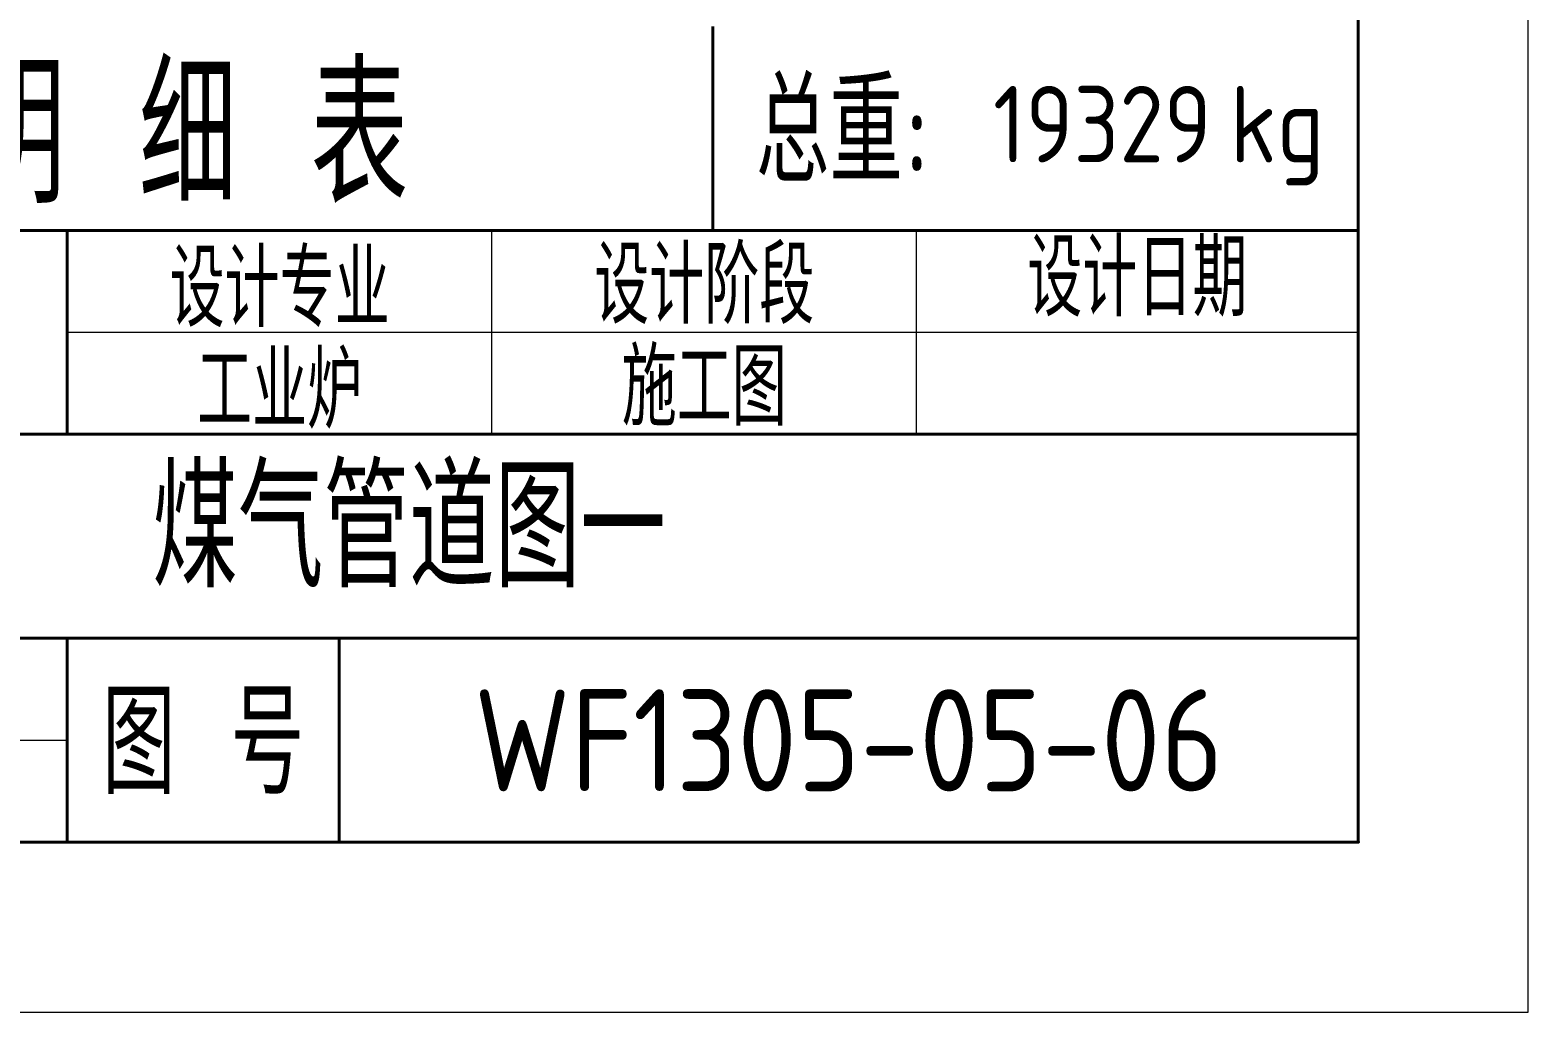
# Model space of a CAD drawing. Header units: millimetres. Extents: x 188205 to 604756, y -401673 to 15123.
# Drawn here: x 391641 to 397374, y -273753 to -269997 of the extents above; entities that cross this region are included whole.
import ezdxf
from ezdxf.enums import TextEntityAlignment as Align

# ---------------------------------------------------------------- set-up
doc = ezdxf.new("R2010")
doc.units = ezdxf.units.MM
doc.header["$LTSCALE"] = 500
for name, color, linetype, lineweight in [('SHI', 7, 'Continuous', 40), ('WEN', 3, 'Continuous', 20), ('XI', 2, 'Continuous', 20)]:
    doc.layers.add(name, color=color, linetype=linetype, lineweight=lineweight)
doc.styles.add('GB', font='gbenor.shx', dxfattribs={"bigfont": 'gbcbig.shx'})

msp = doc.modelspace()

# ---------------------------------------------------------------- linework, layer by layer
at = {"layer": 'SHI'}
for p, q in [((394253.636, -270763.291), (394253.636, -269983.291)), ((385023.636, -270763.291), (396723.636, -270763.291)), ((385023.636, -270763.291), (396723.636, -270763.291)), ((385023.636, -270763.291), (396723.636, -270763.291)), ((385023.636, -270763.291), (396723.636, -270763.291)), ((391783.636, -271543.291), (391783.636, -270763.291)), ((385023.636, -271543.291), (396723.636, -271543.291)), ((388923.636, -272323.291), (396723.636, -272323.291)), ((391783.636, -273103.291), (391783.636, -272323.291)), ((392823.636, -272323.291), (392823.636, -273103.291))]:
    msp.add_line(p, q, dxfattribs=at)
msp.add_lwpolyline([(344333.636, -273103.291), (396723.636, -273103.291), (396723.636, -235793.291), (344333.636, -235793.291)], close=True, dxfattribs=at)
msp.add_point((396723.636, -273103.291), dxfattribs=at)
at = {"layer": 'XI'}
for p, q in [((393408.636, -271543.291), (393408.636, -270763.291)), ((395033.636, -271543.291), (395033.636, -270763.291)), ((391783.636, -271153.291), (396723.636, -271153.291)), ((385023.636, -272713.291), (391783.636, -272713.291))]:
    msp.add_line(p, q, dxfattribs=at)
msp.add_lwpolyline([(342708.636, -273753.291), (397373.636, -273753.291), (397373.636, -235143.291), (342708.636, -235143.291)], close=True, dxfattribs=at)

# ---------------------------------------------------------------- texts
at = {"layer": 'SHI', "style": 'GB'}
msp.add_text('煤气管道图一', height=455, dxfattribs=at).set_placement((392108.636, -272128.291))
at = {"layer": 'WEN', "style": 'GB'}
for s, height, p in [('材 料 明 细 表', 520, (391588.636, -270373.291)), ('总重:', 390, (394754.136, -270363.831)), ('设计专业', 292.5, (392596.136, -270971.065)), ('设计阶段', 292.5, (394221.136, -270958.291)), ('设计日期', 292.5, (395878.636, -270931.865)), ('工业炉', 292.5, (392596.136, -271361.065)), ('施工图', 292.5, (394221.136, -271348.291)), ('图 号', 390, (392303.636, -272713.291)), ('WF1305-05-06', 390, (394773.636, -272713.291))]:
    msp.add_text(s, height=height, dxfattribs=at).set_placement(p, align=Align.MIDDLE)
msp.add_text('19329', height=292.5, dxfattribs=at).set_placement((396163.511, -270503.291), align=Align.RIGHT)
msp.add_text('kg', height=292.5, dxfattribs=at).set_placement((396232.59, -270503.291))

doc.saveas('drawing.dxf')
